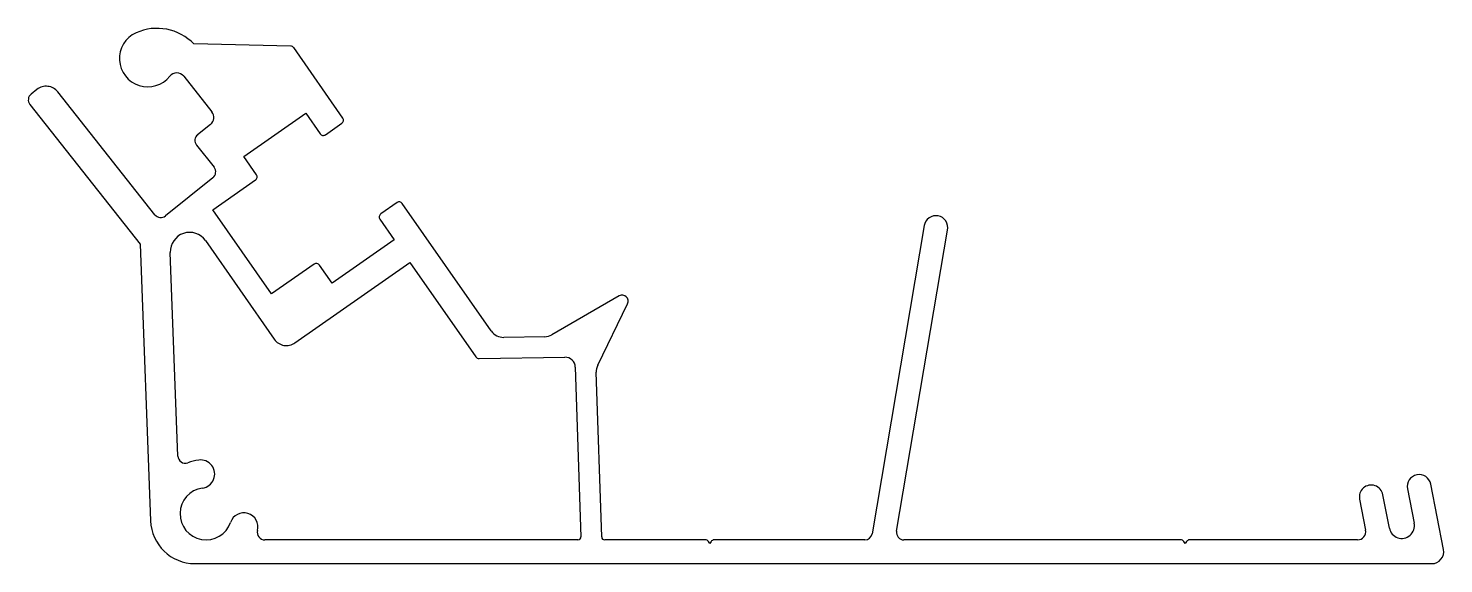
# Model space of a CAD drawing. Extents: x 1.8 to 97.1, y 3.6 to 39.6.
import ezdxf

# ---------------------------------------------------------------- set-up
doc = ezdxf.new("R2010")
doc.units = 0
doc.layers.get('0').update_dxf_attribs({"linetype": 'CONTINUOUS'})

msp = doc.modelspace()

# ---------------------------------------------------------------- linework, layer by layer
for p, q in [((19.464, 38.437), (12.947, 38.577)), ((22.97, 33.595), (19.663, 38.331)), ((12.258, 36.413), (14.158, 34.014)), ((2.379, 35.52), (1.987, 35.21)), ((10.326, 27.093), (3.783, 35.357)), ((1.905, 34.508), (9.337, 25.121)), ((16.299, 31.01), (20.48, 33.93)), ((20.48, 33.93), (21.453, 32.536)), ((14.065, 33.173), (13.199, 32.478)), ((21.801, 32.474), (22.908, 33.247)), ((13.122, 31.779), (14.305, 30.283)), ((17.158, 29.78), (16.299, 31.01)), ((14.228, 29.584), (11.03, 27.016)), ((14.226, 27.428), (17.096, 29.432)), ((26.63, 27.918), (25.523, 27.145)), ((32.97, 19.277), (26.978, 27.856)), ((18.177, 21.771), (14.226, 27.428)), ((25.461, 26.797), (26.435, 25.403)), ((62.116, 26.361), (58.605, 5.647)), ((60.256, 5.814), (63.687, 26.054)), ((9.337, 25.121), (10.025, 6.519)), ((13.724, 25.353), (18.355, 18.721)), ((26.435, 25.403), (22.253, 22.483)), ((11.866, 10.869), (11.359, 24.561)), ((19.749, 18.478), (27.494, 23.887)), ((27.494, 23.887), (31.933, 17.53)), ((21.046, 23.775), (18.177, 21.771)), ((22.253, 22.483), (21.394, 23.713)), ((41.583, 21.634), (37.042, 19.026)), ((40.135, 16.968), (42.142, 21.113)), ((36.563, 18.893), (33.81, 18.85)), ((32.142, 17.423), (37.91, 17.514)), ((38.624, 16.837), (39.002, 5.437)), ((40.403, 5.424), (40.036, 16.499)), ((94.649, 8.661), (95.1, 6.347)), ((97.074, 4.586), (96.218, 8.972)), ((91.423, 7.96), (91.828, 5.885)), ((93.432, 6.018), (92.993, 8.269)), ((93.432, 6.018), (93.432, 6.018)), ((38.803, 5.23), (17.715, 5.23)), ((47.378, 5.23), (40.603, 5.23)), ((47.68, 4.98), (47.585, 5.121)), ((47.764, 5.112), (47.68, 4.98)), ((58.112, 5.23), (47.976, 5.23)), ((79.382, 5.23), (60.749, 5.23)), ((79.684, 4.98), (79.589, 5.121)), ((79.768, 5.112), (79.684, 4.98)), ((91.292, 5.23), (79.98, 5.23)), ((13.023, 3.63), (96.289, 3.63))]:
    msp.add_line(p, q)
for centre, radius, start, end in [((9.831, 37.594), 1.9, 114.18442, 321.55781), ((10.466, 36.18), 3.45, 44.01608, 114.18419), ((19.458, 38.187), 0.25, 34.92881, 88.76959), ((11.789, 36.04), 0.6, 38.519, 141.55805), ((2.999, 34.736), 1, 38.36957, 128.36974), ((2.297, 34.818), 0.5, 128.36974, 218.36952), ((13.688, 33.64), 0.6, 308.89784, 38.519), ((22.765, 33.452), 0.25, 304.9289, 34.92881), ((13.514, 32.089), 0.5, 128.96232, 218.36945), ((21.658, 32.679), 0.25, 214.92866, 304.9289), ((13.913, 29.973), 0.5, 308.96238, 38.36944), ((16.953, 29.637), 0.25, 304.92887, 34.92895), ((26.773, 27.713), 0.25, 34.92876, 124.92876), ((10.717, 27.406), 0.5, 218.64288, 308.76957), ((25.666, 26.94), 0.25, 124.92876, 214.92885), ((62.905, 26.23), 0.8, 80.00048, 170.62721), ((62.906, 26.23), 0.8, 347.32287, 80.09373), ((12.658, 24.609), 1.3, 34.92877, 182.11946), ((21.189, 23.57), 0.25, 34.92867, 124.92887), ((41.782, 21.287), 0.4, 334.16925, 119.86944), ((33.789, 19.849), 1, 214.92874, 271.20379), ((19.174, 19.296), 1, 215.06738, 305.10659), ((36.542, 19.893), 1, 271.20379, 299.9731), ((32.138, 17.673), 0.25, 214.92883, 270.89994), ((37.924, 16.814), 0.7, 1.9, 91.17633), ((41.035, 16.532), 1, 154.16925, 181.90002), ((12.365, 10.889), 0.5, 182.24445, 289.32993), ((13.761, 6.98), 3.65, 97.73334, 109.69262), ((13.397, 9.656), 0.95, 277.53125, 97.73402), ((95.433, 8.816), 0.8, 11.22215, 191.22188), ((13.761, 6.98), 1.75, 97.84409, 340.83857), ((92.208, 8.116), 0.8, 11.03536, 191.22222), ((16.312, 6.097), 0.95, 345.34512, 161.03347), ((13.023, 6.63), 3, 182.13255, 270), ((17.715, 5.73), 0.5, 165.34671, 270), ((60.749, 5.73), 0.5, 170.38063, 270), ((91.288, 5.78), 0.55, 270.38174, 11.03582), ((94.266, 6.18), 0.85, 191.03536, 11.28463), ((38.802, 5.43), 0.2, 270.31652, 1.98015), ((40.603, 5.43), 0.2, 181.90002, 270), ((47.378, 4.98), 0.25, 34.39335, 90), ((47.976, 4.98), 0.25, 90, 148.08256), ((58.112, 5.73), 0.5, 270, 350.38068), ((79.382, 4.98), 0.25, 34.39763, 90), ((79.98, 4.98), 0.25, 90, 148.08256), ((96.289, 4.43), 0.8, 270, 11.22215)]:
    msp.add_arc(centre, radius, start, end)

doc.saveas('drawing.dxf')
